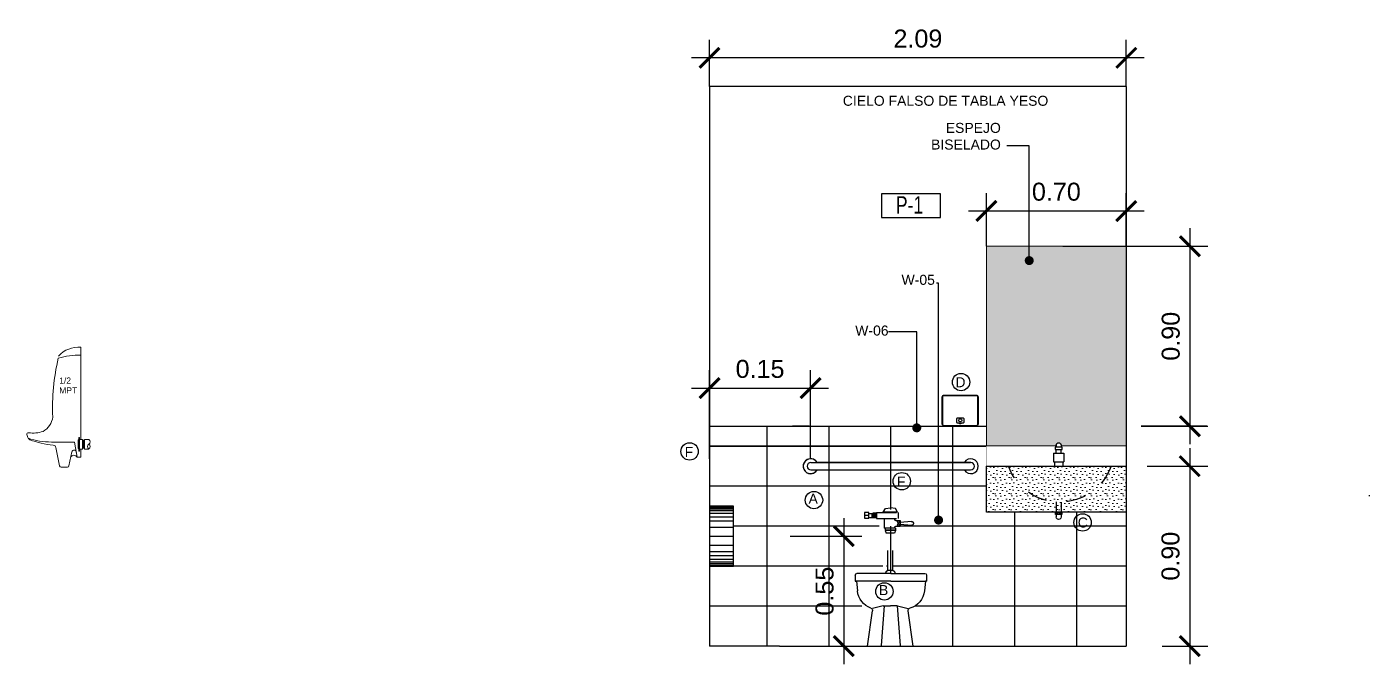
# Model space of a CAD drawing. Header units: metres. Extents: x 5753 to 5902, y 1792 to 1825.
# Drawn here: x 5753.07 to 5759.78, y 1807.42 to 1810.61 of the extents above; entities that cross this region are included whole.
import ezdxf

# ---------------------------------------------------------------- set-up
doc = ezdxf.new("R2010")
doc.units = ezdxf.units.M
doc.header["$LTSCALE"] = 0.02
doc.set_wipeout_variables(frame=1)
doc.linetypes.add('DASHED', pattern=[0.75, 0.5, -0.25])
doc.linetypes.add('HIDDEN', pattern=[0.375, 0.25, -0.125])
for name, color, linetype in [('A-Acabados en Muros', 2, 'Continuous'), ('A-Cotas Constructivas', 2, 'Continuous'), ('A-Muebles Fijos', 9, 'Continuous'), ('A-Muebles-Fijos', 8, 'Continuous'), ('A-Paredes Internas', 5, 'Continuous'), ('DIM', 8, 'Continuous'), ('TEXTOS', 7, 'Continuous')]:
    doc.layers.add(name, color=color, linetype=linetype)
doc.styles.add('Arial', font='arial.ttf', dxfattribs={"height": 0.15})
doc.styles.add('Cotas 25', font='romans.shx', dxfattribs={"width": 1.3, "height": 0.0375})
doc.styles.add('Cotas 50', font='arial.ttf', dxfattribs={"height": 0.09})
doc.styles.add('ROMANS', font='arial.ttf', dxfattribs={"height": 0.1})
doc.styles.add('SWISS', font='swisscl.ttf')
doc.dimstyles.new('COTAS 50', dxfattribs={"dimtxt": 0.09, "dimasz": 0.1, "dimexe": 0.09, "dimexo": 0, "dimgap": 0.05, "dimtad": 1, "dimzin": 1, "dimdsep": 46, "dimtxsty": 'Cotas 50', "dimblk": 'ARCHTICK', "dimcen": 0.1, "dimdle": 0.09, "dimclrd": 9, "dimclre": 9, "dimclrt": 256, "dimaunit": 1, "dimadec": 4, "dimazin": 0, "dimtfac": 1, "dimtmove": 0, "dimatfit": 3, "dimfxl": 0, "dimarcsym": 0})
doc.dimstyles.new('Estilo 25', dxfattribs={"dimtxt": 0.0375, "dimasz": 0.045, "dimexe": 0.0375, "dimexo": 0, "dimgap": 0.01875, "dimtad": 1, "dimzin": 1, "dimdsep": 46, "dimtxsty": 'Cotas 25', "dimblk": 'ARCHTICK', "dimcen": 0.135, "dimdle": 0.0375, "dimclrd": 9, "dimclre": 9, "dimclrt": 7, "dimadec": 0, "dimazin": 0, "dimtfac": 1, "dimtmove": 1, "dimatfit": 1, "dimfxl": 0, "dimarcsym": 0})

# ---------------------------------------------------------------- blocks, each defined once
blk = doc.blocks.new('_ArchTick')
at = {"color": 0, "linetype": 'ByBlock', "const_width": 0.15}
blk.add_lwpolyline([(-0.5, -0.5), (0.5, 0.5)], dxfattribs=at)
blk = doc.blocks.new('*D50')
at = {"layer": 'DIM', "color": 9, "lineweight": -2, "transparency": 16777216}
for p, q in [((5758.8866, 1808.5037), (5758.8866, 1807.4237)), ((5758.6736, 1808.4137), (5758.9766, 1808.4137)), ((5758.749, 1807.5137), (5758.9766, 1807.5137))]:
    blk.add_line(p, q, dxfattribs=at)
at = {"layer": 'DIM', "color": 9, "lineweight": -2, "transparency": 16777216, "xscale": 0.1, "yscale": 0.1, "zscale": 0.1}
for p, rotation in [((5758.8866, 1808.4137), 90), ((5758.8866, 1807.5137), 270)]:
    blk.add_blockref('_ArchTick', p, dxfattribs=dict(at, rotation=rotation))
at = {"layer": 'DIM', "transparency": 16777216, "insert": (5758.7907, 1807.9637), "char_height": 0.09, "attachment_point": 5, "rotation": 90, "style": 'Cotas 50'}
blk.add_mtext('0.90', dxfattribs=at)
blk = doc.blocks.new('*D51')
at = {"layer": 'DIM', "color": 9, "lineweight": -2, "transparency": 16777216}
for p, q in [((5758.8877, 1809.6037), (5758.8877, 1808.5237)), ((5758.2519, 1809.5137), (5758.9777, 1809.5137)), ((5758.6429, 1808.6137), (5758.9777, 1808.6137))]:
    blk.add_line(p, q, dxfattribs=at)
at = {"layer": 'DIM', "color": 9, "lineweight": -2, "transparency": 16777216, "xscale": 0.1, "yscale": 0.1, "zscale": 0.1}
for p, rotation in [((5758.8877, 1809.5137), 90), ((5758.8877, 1808.6137), 270)]:
    blk.add_blockref('_ArchTick', p, dxfattribs=dict(at, rotation=rotation))
at = {"layer": 'DIM', "transparency": 16777216, "insert": (5758.7918, 1809.0637), "char_height": 0.09, "attachment_point": 5, "rotation": 90, "style": 'Cotas 50'}
blk.add_mtext('0.90', dxfattribs=at)
blk = doc.blocks.new('*D52')
at = {"layer": 'DIM', "color": 9, "lineweight": -2, "transparency": 16777216}
for p, q in [((5756.483, 1808.4512), (5756.483, 1808.894)), ((5756.9888, 1808.4509), (5756.9888, 1808.894)), ((5756.393, 1808.804), (5757.0788, 1808.804))]:
    blk.add_line(p, q, dxfattribs=at)
at = {"layer": 'DIM', "color": 9, "lineweight": -2, "transparency": 16777216, "xscale": 0.1, "yscale": 0.1, "zscale": 0.1, "rotation": 180}
blk.add_blockref('_ArchTick', (5756.483, 1808.804), dxfattribs=at)
at = {"layer": 'DIM', "color": 9, "lineweight": -2, "transparency": 16777216, "xscale": 0.1, "yscale": 0.1, "zscale": 0.1}
blk.add_blockref('_ArchTick', (5756.9888, 1808.804), dxfattribs=at)
at = {"layer": 'DIM', "transparency": 16777216, "insert": (5756.7359, 1808.8999), "char_height": 0.09, "attachment_point": 5, "style": 'Cotas 50'}
blk.add_mtext('0.15', dxfattribs=at)
blk = doc.blocks.new('*D53')
at = {"layer": 'DIM', "color": 9, "lineweight": -2, "transparency": 16777216}
for p, q in [((5757.869, 1809.5137), (5757.869, 1809.7803)), ((5758.569, 1809.5137), (5758.569, 1809.7803)), ((5757.779, 1809.6903), (5758.659, 1809.6903))]:
    blk.add_line(p, q, dxfattribs=at)
at = {"layer": 'DIM', "color": 9, "lineweight": -2, "transparency": 16777216, "xscale": 0.1, "yscale": 0.1, "zscale": 0.1, "rotation": 180}
blk.add_blockref('_ArchTick', (5757.869, 1809.6903), dxfattribs=at)
at = {"layer": 'DIM', "color": 9, "lineweight": -2, "transparency": 16777216, "xscale": 0.1, "yscale": 0.1, "zscale": 0.1}
blk.add_blockref('_ArchTick', (5758.569, 1809.6903), dxfattribs=at)
at = {"layer": 'DIM', "transparency": 16777216, "insert": (5758.219, 1809.7863), "char_height": 0.09, "attachment_point": 5, "style": 'Cotas 50'}
blk.add_mtext('0.70', dxfattribs=at)
blk = doc.blocks.new('papel')
at = {"color": 8, "linetype": 'Continuous'}
blk.add_wipeout([(-0.12, 0.3), (-0.12, 0), (0, 0), (0, 0.3)], dxfattribs=at)
at = {"color": 4}
blk.add_lwpolyline([(-0.12, 0.3), (-0.12, 0), (0, 0), (0, 0.3)], close=True, dxfattribs=at)
for points in [[(-0.12, 0.2982), (0, 0.2982)], [(-0.12, 0.2942), (0, 0.2942)], [(-0.12, 0.2871), (0, 0.2871)], [(-0.12, 0.2791), (0, 0.2791)], [(-0.12, 0.2657), (0, 0.2657)], [(-0.12, 0.2467), (0, 0.2467)], [(-0.12, 0.2269), (0, 0.2269)], [(-0.12, 0.1944), (0, 0.1944)], [(-0.12, 0.15), (0, 0.15)], [(-0.12, 0.1056), (0, 0.1056)], [(-0.12, 0.0731), (0, 0.0731)], [(-0.12, 0.0533), (0, 0.0533)], [(-0.12, 0.0343), (0, 0.0343)], [(-0.12, 0.0209), (0, 0.0209)], [(-0.12, 0.0129), (0, 0.0129)], [(-0.12, 0.0058), (0, 0.0058)], [(-0.12, 0.0018), (0, 0.0018)]]:
    blk.add_lwpolyline(points)
blk = doc.blocks.new('ARCO-SERV4-FRO')
at = {"color": 9, "linetype": 'DASHED'}
for p, q in [((-0.0361, 0.6699), (-0.025, 0.689)), ((-0.025, 0.689), (0, 0.6924)), ((0.025, 0.689), (0, 0.6924)), ((0.0361, 0.6699), (0.025, 0.689)), ((-0.1056, 0.6238), (-0.0498, 0.6187)), ((-0.1056, 0.6041), (-0.0498, 0.6092)), ((-0.0283, 0.6279), (-0.0498, 0.6279)), ((-0.0498, 0.6279), (-0.0498, 0.6)), ((0.0694, 0.6684), (-0.0397, 0.6684)), ((-0.0397, 0.6684), (-0.0397, 0.6384)), ((0.0694, 0.6384), (-0.0397, 0.6384)), ((-0.0361, 0.6699), (0.0361, 0.6699)), ((0.0317, 0.6384), (0.0317, 0.5895)), ((0.0694, 0.6684), (0.0694, 0.6384)), ((0.0718, 0.6631), (0.0694, 0.6631)), ((0.0718, 0.6437), (0.0694, 0.6437)), ((0.0718, 0.6602), (0.0718, 0.6656)), ((0.0718, 0.6656), (0.0871, 0.6656)), ((0.0871, 0.6602), (0.0718, 0.6602)), ((0.0718, 0.6514), (0.0718, 0.6568)), ((0.0718, 0.6568), (0.0871, 0.6568)), ((0.0871, 0.6514), (0.0718, 0.6514)), ((0.0718, 0.647), (0.0718, 0.6415)), ((0.0871, 0.647), (0.0718, 0.647)), ((0.0718, 0.6415), (0.0871, 0.6415)), ((0.0871, 0.6656), (0.0871, 0.6602)), ((0.1074, 0.6631), (0.0871, 0.6631)), ((0.0871, 0.6568), (0.0871, 0.6514)), ((0.0871, 0.6415), (0.0871, 0.647)), ((0.1074, 0.6437), (0.0871, 0.6437)), ((0.092, 0.6631), (0.092, 0.6437)), ((0.1074, 0.6404), (0.1074, 0.6681)), ((0.1074, 0.6681), (0.1292, 0.6681)), ((0.1074, 0.6542), (0.1292, 0.6542)), ((0.1292, 0.6404), (0.1074, 0.6404)), ((0.1292, 0.6681), (0.1292, 0.6404)), ((-0.0283, 0.6), (-0.0498, 0.6)), ((-0.0254, 0.5895), (-0.0254, 0.5799)), ((-0.0254, 0.5799), (0.0254, 0.5799)), ((-0.0254, 0.5781), (0.0254, 0.5781)), ((-0.0254, 0.5781), (-0.0204, 0.5657)), ((-0.0251, 0.5895), (0.0317, 0.5895)), ((-0.0204, 0.5657), (0.0204, 0.5657)), ((-0.013, 0.3791), (-0.013, 0.5657)), ((0.013, 0.3791), (0.013, 0.5657)), ((0.0254, 0.5781), (0.0204, 0.5657)), ((0.0254, 0.5895), (0.0254, 0.5799)), ((-0.013, 0.3791), (0.013, 0.3791))]:
    blk.add_line(p, q, dxfattribs=at)
at = {"color": 4, "linetype": 'Continuous', "ltscale": 20}
for p, q in [((-0.1814, 0.3554), (-0.1814, 0.3251)), ((-0.0029, 0.3634), (-0.1734, 0.3634)), ((0.1756, 0.3554), (0.1756, 0.3251)), ((-0.0029, 0.3251), (-0.1814, 0.3251)), ((-0.1814, 0.3251), (-0.1754, 0.3251)), ((-0.1754, 0.3251), (-0.1703, 0.2762)), ((-0.0029, 0.3251), (0.1756, 0.3251)), ((0.1696, 0.3251), (0.1646, 0.2762)), ((0.1756, 0.3251), (0.1696, 0.3251)), ((-0.1144, 0), (-0.0896, 0.1767)), ((-0.0359, 0.201), (-0.0894, 0.1878)), ((-0.0502, 0.0035), (-0.035, 0.2012)), ((-0.0341, 0.2012), (0, 0.2012)), ((0.0341, 0.2012), (0, 0.2012)), ((0.0443, 0.0035), (0.029, 0.2012)), ((0.0359, 0.201), (0.0894, 0.1878)), ((0.1144, 0), (0.0895, 0.1774))]:
    blk.add_line(p, q, dxfattribs=at)
at = {"color": 9, "linetype": 'DASHED', "ltscale": 20}
blk.add_line((-0.0029, 0.3634), (0.1676, 0.3634), dxfattribs=at)
at = {"color": 4, "linetype": 'Continuous'}
blk.add_line((0.1144, 0), (-0.1144, 0), dxfattribs=at)
at = {"color": 9, "linetype": 'DASHED'}
for centre in [(-0.0404, 0.6221), (-0.0404, 0.6058)]:
    blk.add_circle(centre, 0.00545, dxfattribs=at)
for centre, radius, start, end in [((-0.1056, 0.6139), 0.00983, 79.64207, 280.35793), ((-0.0281, 0.6335), 0.00563, 268.35638, 60.79978), ((-0.0281, 0.5944), 0.00563, 299.20022, 91.64362), ((-0.0066, 0.3646), 0.0158, 113.92859, 184.5524), ((0.0066, 0.3646), 0.0158, 355.4476, 66.07141)]:
    blk.add_arc(centre, radius, start, end, dxfattribs=at)
at = {"color": 4, "linetype": 'Continuous', "ltscale": 20}
for centre, radius, start, end in [((-0.1734, 0.3554), 0.008, 90, 180), ((0.1676, 0.3554), 0.008, 0, 90), ((-0.0711, 0.2858), 0.0997, 185.55278, 254.21073), ((0.0626, 0.2868), 0.1025, 289.78901, 354.0549), ((-0.1015, 0.1784), 0.012, 352, 74.21073), ((-0.0341, 0.1937), 0.0075, 90, 103.81054), ((-0.0341, 0.1937), 0.0075, 90, 103.81054), ((0.0341, 0.1937), 0.0075, 76.18946, 90), ((0.0341, 0.1937), 0.0075, 76.18946, 90), ((0.1014, 0.179), 0.012, 109.78901, 188)]:
    blk.add_arc(centre, radius, start, end, dxfattribs=at)
blk = doc.blocks.new('FHG')
blk.add_wipeout([(0.1292, 0.6681), (0.1292, 0.6404), (0.1074, 0.6404), (0.1074, 0.6437), (0.0871, 0.6437), (0.0871, 0.6415), (0.0718, 0.6415), (0.0718, 0.6437), (0.0694, 0.6437), (0.0694, 0.6384), (0.0317, 0.6384), (0.0317, 0.5895), (0.0254, 0.5895), (0.0254, 0.5781), (0.0204, 0.5657), (0.013, 0.5657), (0.013, 0.3791), (0.0163, 0.3771), (0.0202, 0.3727), (0.0214, 0.37), (0.0224, 0.3646), (0.0224, 0.3634), (0.1676, 0.3634), (0.1702, 0.363), (0.1733, 0.361), (0.1756, 0.3554), (0.1756, 0.3511), (0.1756, 0.3251), (0.1696, 0.3251), (0.1633, 0.2674), (0.1597, 0.2539), (0.1541, 0.2405), (0.1433, 0.2236), (0.1295, 0.2091), (0.1191, 0.2013), (0.1055, 0.1937), (0.0969, 0.1902), (0.0942, 0.1886), (0.0911, 0.1852), (0.0894, 0.179), (0.0901, 0.1731), (0.1144, 0), (-0.1144, 0), (-0.0895, 0.1784), (-0.0899, 0.1814), (-0.0914, 0.1849), (-0.0928, 0.1866), (-0.0953, 0.1886), (-0.0982, 0.1899), (-0.1089, 0.1936), (-0.125, 0.2019), (-0.1354, 0.2097), (-0.1498, 0.2247), (-0.1593, 0.2393), (-0.1648, 0.2518), (-0.1694, 0.2691), (-0.1711, 0.2836), (-0.1739, 0.3106), (-0.1754, 0.3251), (-0.1814, 0.3251), (-0.1814, 0.3554), (-0.179, 0.361), (-0.1734, 0.3634), (-0.1692, 0.3634), (-0.0223, 0.3634), (-0.0216, 0.3695), (-0.0202, 0.3727), (-0.013, 0.3791), (-0.013, 0.5657), (-0.0204, 0.5657), (-0.0254, 0.5781), (-0.0251, 0.5895), (-0.0233, 0.5915), (-0.0225, 0.5944), (-0.0236, 0.5977), (-0.0266, 0.5998), (-0.0281, 0.6), (-0.0498, 0.6), (-0.0498, 0.6092), (-0.1056, 0.6041), (-0.109, 0.6047), (-0.1129, 0.6074), (-0.1153, 0.6124), (-0.115, 0.6168), (-0.1133, 0.6201), (-0.1104, 0.6225), (-0.1056, 0.6238), (-0.0498, 0.6187), (-0.0498, 0.6279), (-0.0283, 0.6279), (-0.0248, 0.6289), (-0.0227, 0.632), (-0.0228, 0.6352), (-0.0254, 0.6384), (-0.0397, 0.6384), (-0.0397, 0.6684), (-0.0361, 0.6684), (-0.0361, 0.6699), (-0.025, 0.689), (0, 0.6924), (0.025, 0.689), (0.0361, 0.6699), (0.0361, 0.6684), (0.0694, 0.6684), (0.0694, 0.6631), (0.0718, 0.6629), (0.0718, 0.6656), (0.0871, 0.6656), (0.0871, 0.6631), (0.1074, 0.6631), (0.1074, 0.6681)])
at = {"color": 4}
blk.add_blockref('ARCO-SERV4-FRO', (0, 0), dxfattribs=at)
blk = doc.blocks.new('LAVABO LC 2013 ENERO')
at = {"color": 1}
for p, q in [((-0.0154, 0.1049), (-0.0154, 0.0952)), ((-0.0154, 0.0649), (-0.0154, 0.0828)), ((0.0096, 0.1049), (0.0096, 0.0952)), ((0.0096, 0.0649), (0.0096, 0.0828)), ((0.0224, 0.0649), (-0.0282, 0.0649)), ((-0.0282, 0.0649), (-0.0282, 0.0225)), ((0.0224, 0.0225), (-0.0282, 0.0225)), ((-0.0233, 0.0225), (-0.0233, 0)), ((0.0178, 0.0225), (0.0178, 0)), ((0.0224, 0.0649), (0.0224, 0.0225)), ((-0.0154, -0.179), (-0.0154, -0.2313)), ((0.0096, -0.1785), (0.0096, -0.2313)), ((-0.0185, -0.2313), (-0.0185, -0.2407)), ((-0.0185, -0.2313), (0.0127, -0.2313)), ((-0.0185, -0.2407), (0.0127, -0.2407)), ((0.0127, -0.2313), (0.0127, -0.2407))]:
    blk.add_line(p, q, dxfattribs=at)
at = {"color": 8}
for p, q in [((-0.0181, -0.2407), (-0.0181, -0.2313)), ((-0.0169, -0.2407), (-0.0169, -0.2313)), ((-0.0151, -0.2407), (-0.0151, -0.2313)), ((-0.0126, -0.2407), (-0.0126, -0.2313)), ((-0.0097, -0.2407), (-0.0097, -0.2313)), ((-0.0064, -0.2407), (-0.0064, -0.2313)), ((0.0006, -0.2407), (0.0006, -0.2313)), ((0.0039, -0.2407), (0.0039, -0.2313)), ((0.0068, -0.2407), (0.0068, -0.2313)), ((0.0093, -0.2407), (0.0093, -0.2313)), ((0.0111, -0.2407), (0.0111, -0.2313)), ((0.0123, -0.2407), (0.0123, -0.2313))]:
    blk.add_line(p, q, dxfattribs=at)
at = {"color": 1}
blk.add_lwpolyline([(0.0146, 0.0952), (0.0146, 0.0828), (-0.0204, 0.0828), (-0.0204, 0.0952)], close=True, dxfattribs=at)
for points in [[(-0.0154, -0.2407), (-0.0154, -0.2533)], [(0.0096, -0.2407), (0.0096, -0.2533)]]:
    blk.add_lwpolyline(points, dxfattribs=at)
for centre, start, end in [((-0.0029, 0.1049), 0, 180), ((-0.0029, -0.2544), 175.37961, 4.62039)]:
    blk.add_arc(centre, 0.0125, start, end, dxfattribs=at)
at = {"color": 8, "linetype": 'HIDDEN', "ltscale": 0.01}
blk.add_arc((-0.0087, 0.0952), 0.2743, 200.30598, 339.69402, dxfattribs=at)
blk = doc.blocks.new('JABONERA BK1-MAYO')
at = {"color": 4}
blk.add_wipeout([(-0.08, 0.156), (-0.0852, 0.1545), (-0.0889, 0.1506), (-0.09, 0.146), (-0.09, 0.1393), (-0.09, 0.01), (-0.0871, 0.0029), (-0.08, 0), (0.08, 0), (0.0871, 0.0029), (0.0896, 0.0071), (0.09, 0.01), (0.09, 0.146), (0.0894, 0.1494), (0.0881, 0.1519), (0.0871, 0.1531), (0.0833, 0.1554), (0.0809, 0.156), (0.0352, 0.156)], dxfattribs=at)
blk.add_lwpolyline([(-0.08, 0.156), (0.08, 0.156, -0.414214), (0.09, 0.146), (0.09, 0.01, -0.414214), (0.08, 0), (-0.08, 0, -0.414214), (-0.09, 0.01), (-0.09, 0.146, -0.414214)], format="xyb", close=True, dxfattribs=at)
at = {"color": 9}
for points in [[(-0.08, 0.1535), (0.08, 0.1535, -0.414214), (0.0875, 0.146), (0.0875, 0.01, -0.414214), (0.08, 0.0025), (-0.08, 0.0025, -0.414214), (-0.0875, 0.01), (-0.0875, 0.146, -0.414214)], [(-0.0123, 0.0422), (0.0138, 0.0422, -0.414214), (0.0188, 0.0372), (0.0188, 0.0202, -0.414214), (0.0138, 0.0152), (-0.0123, 0.0152, -0.414214), (-0.0173, 0.0202), (-0.0173, 0.0372, -0.414214)]]:
    blk.add_lwpolyline(points, format="xyb", close=True, dxfattribs=at)
blk.add_lwpolyline([(-0.0031, 0.0152), (0.0035, 0.0152), (0.0035, 0.0115), (-0.0031, 0.0115)], close=True, dxfattribs=at)
blk.add_circle((0.0004, 0.0292), 0.0077, dxfattribs=at)
blk = doc.blocks.new('*D54')
at = {"layer": 'DIM', "color": 9, "lineweight": -2, "transparency": 16777216}
for p, q in [((5757.1551, 1808.1537), (5757.1551, 1807.4237)), ((5756.8862, 1808.0637), (5757.2451, 1808.0637)), ((5756.8862, 1807.5137), (5757.2451, 1807.5137))]:
    blk.add_line(p, q, dxfattribs=at)
at = {"layer": 'DIM', "color": 9, "lineweight": -2, "transparency": 16777216, "xscale": 0.1, "yscale": 0.1, "zscale": 0.1}
for p, rotation in [((5757.1551, 1808.0637), 90), ((5757.1551, 1807.5137), 270)]:
    blk.add_blockref('_ArchTick', p, dxfattribs=dict(at, rotation=rotation))
at = {"layer": 'DIM', "transparency": 16777216, "insert": (5757.0591, 1807.7887), "char_height": 0.09, "attachment_point": 5, "rotation": 90, "style": 'Cotas 50'}
blk.add_mtext('0.55', dxfattribs=at)
blk = doc.blocks.new('*D55')
at = {"layer": 'DIM', "color": 9, "lineweight": -2, "transparency": 16777216}
for p, q in [((5756.483, 1810.3137), (5756.483, 1810.5463)), ((5758.569, 1810.3137), (5758.569, 1810.5463)), ((5758.659, 1810.4563), (5756.393, 1810.4563))]:
    blk.add_line(p, q, dxfattribs=at)
at = {"layer": 'DIM', "color": 9, "lineweight": -2, "transparency": 16777216, "xscale": 0.1, "yscale": 0.1, "zscale": 0.1, "rotation": 180}
blk.add_blockref('_ArchTick', (5756.483, 1810.4563), dxfattribs=at)
at = {"layer": 'DIM', "color": 9, "lineweight": -2, "transparency": 16777216, "xscale": 0.1, "yscale": 0.1, "zscale": 0.1}
blk.add_blockref('_ArchTick', (5758.569, 1810.4563), dxfattribs=at)
at = {"layer": 'DIM', "transparency": 16777216, "insert": (5757.526, 1810.5523), "char_height": 0.09, "attachment_point": 5, "style": 'Cotas 50'}
blk.add_mtext('2.09', dxfattribs=at)

msp = doc.modelspace()

# ---------------------------------------------------------------- hatches: boundary and pattern name
at = {"linetype": 'Continuous'}
h = msp.add_hatch(color=140, dxfattribs=at)
h.dxf.hatch_style = 1
h.paths.add_polyline_path([(5758.569, 1809.5137), (5757.869, 1809.5137), (5757.869, 1808.5137), (5758.569, 1808.5137)])

# ---------------------------------------------------------------- linework, layer by layer
at = {"color": 2}
for p, q in [((5756.9898, 1808.4324), (5757.7898, 1808.4324)), ((5756.9898, 1808.3949), (5757.7898, 1808.3949))]:
    msp.add_line(p, q, dxfattribs=at)
at = {"lineweight": 9}
msp.add_lwpolyline([(5758.569, 1809.5137), (5757.869, 1809.5137), (5757.869, 1808.5137), (5758.569, 1808.5137)], close=True, dxfattribs=at)
at = {"color": 2}
for centre, radius, start, end in [((5756.9888, 1808.4137), 0.0372, 30.30631, 329.75941), ((5756.9898, 1808.4137), 0.0187, 90, 270), ((5757.7909, 1808.4137), 0.0372, 210.24059, 149.69369), ((5757.7898, 1808.4137), 0.0187, 270, 90)]:
    msp.add_arc(centre, radius, start, end, dxfattribs=at)
at = {"layer": 'A-Acabados en Muros', "color": 2}
for points in [[(5756.771, 1807.5112), (5756.771, 1808.6137)], [(5757.081, 1807.5137), (5757.081, 1808.6162)], [(5756.483, 1808.5137), (5758.569, 1808.5137)], [(5758.569, 1808.5137), (5756.483, 1808.5137)], [(5758.319, 1808.5137), (5758.319, 1808.4324)], [(5758.569, 1808.3137), (5756.483, 1808.3137)], [(5758.569, 1808.1137), (5757.368, 1808.1137)], [(5758.569, 1807.9137), (5757.368, 1807.9137)], [(5757.2461, 1807.7137), (5756.483, 1807.7137)], [(5757.4028, 1807.7137), (5757.3232, 1807.7137)], [(5758.569, 1807.7137), (5757.4842, 1807.7137)]]:
    msp.add_lwpolyline(points, dxfattribs=at)
at = {"layer": 'A-Acabados en Muros', "color": 8}
for points in [[(5757.919, 1808.5137), (5757.919, 1808.433)], [(5757.919, 1808.5137), (5757.919, 1808.3399)], [(5758.269, 1808.5137), (5758.269, 1808.3742)], [(5758.519, 1808.2692), (5758.519, 1808.2637)], [(5759.7846, 1808.2692), (5759.7846, 1808.2637)]]:
    msp.add_lwpolyline(points, dxfattribs=at)
at = {"layer": 'A-Acabados en Muros', "color": 4}
for centre in [(5756.3832, 1808.4875), (5757.4454, 1808.3387), (5757.0058, 1808.2442)]:
    msp.add_circle(centre, 0.0435, dxfattribs=at)
at = {"layer": 'A-Cotas Constructivas', "color": 7, "linetype": 'Continuous'}
msp.add_lwpolyline([(5757.6393, 1809.6583), (5757.6393, 1809.7769), (5757.3445, 1809.7769), (5757.3445, 1809.6583)], close=True, dxfattribs=at)
at = {"layer": 'A-Muebles-Fijos', "color": 2, "linetype": 'Continuous', "extrusion": (0, 0, -1)}
for p, q in [((5756.956, 1808.4316), (5756.9522, 1808.4209)), ((5756.9627, 1808.4404), (5756.956, 1808.4316)), ((5756.9714, 1808.4468), (5756.9627, 1808.4404)), ((5756.9842, 1808.4506), (5756.9714, 1808.4468)), ((5756.9944, 1808.45), (5756.9842, 1808.4506)), ((5757.0025, 1808.4484), (5756.9944, 1808.45)), ((5757.0145, 1808.4408), (5757.0025, 1808.4484)), ((5757.0209, 1808.4324), (5757.0145, 1808.4408)), ((5757.791, 1808.4324), (5757.0209, 1808.4324)), ((5756.9522, 1808.4209), (5756.9518, 1808.4093)), ((5756.9518, 1808.4093), (5756.9551, 1808.3982)), ((5756.9551, 1808.3982), (5756.9612, 1808.3881)), ((5756.9612, 1808.3881), (5756.9705, 1808.3812)), ((5756.9705, 1808.3812), (5756.9766, 1808.3785)), ((5756.9766, 1808.3785), (5756.9871, 1808.3761)), ((5756.9871, 1808.3761), (5756.9967, 1808.3774)), ((5756.9967, 1808.3774), (5757.0085, 1808.3816)), ((5757.0085, 1808.3816), (5757.015, 1808.3872)), ((5757.015, 1808.3872), (5757.0195, 1808.3924)), ((5757.0195, 1808.3924), (5757.0206, 1808.3948)), ((5757.0206, 1808.3948), (5757.7588, 1808.3948))]:
    msp.add_line(p, q, dxfattribs=at)
at = {"layer": 'A-Paredes Internas', "color": 5, "linetype": 'Continuous'}
for points in [[(5758.569, 1810.3137), (5756.833, 1810.3137)], [(5756.833, 1807.5137), (5756.483, 1807.5137)], [(5756.833, 1807.5137), (5758.569, 1807.5137)]]:
    msp.add_lwpolyline(points, dxfattribs=at)
at = {"layer": 'A-Paredes Internas', "color": 1, "linetype": 'Continuous'}
for points in [[(5756.483, 1808.6137), (5757.869, 1808.6137)], [(5756.9818, 1808.6137), (5756.8976, 1808.6137)], [(5757.7378, 1808.6137), (5757.7787, 1808.6137)], [(5758.9729, 1808.6137), (5758.6429, 1808.6137)]]:
    msp.add_lwpolyline(points, dxfattribs=at)
at = {"layer": 'TEXTOS', "lineweight": 0}
for p, q in [((5753.3364, 1808.5473), (5753.3364, 1809.0087)), ((5753.066, 1808.5719), (5753.0706, 1808.5578)), ((5753.1887, 1808.5344), (5753.3042, 1808.5344)), ((5753.23, 1808.415), (5753.2117, 1808.5068)), ((5753.3042, 1808.5344), (5753.3174, 1808.4591)), ((5753.323, 1808.5454), (5753.3268, 1808.5454)), ((5753.323, 1808.5017), (5753.323, 1808.5454)), ((5753.3268, 1808.5017), (5753.323, 1808.5017)), ((5753.33, 1808.5575), (5753.3268, 1808.5575)), ((5753.3268, 1808.5575), (5753.3268, 1808.4896)), ((5753.3268, 1808.5454), (5753.3268, 1808.5017)), ((5753.33, 1808.4896), (5753.33, 1808.5575)), ((5753.3446, 1808.5473), (5753.33, 1808.5473)), ((5753.33, 1808.5473), (5753.33, 1808.4998)), ((5753.33, 1808.4998), (5753.3446, 1808.4998)), ((5753.3364, 1808.4591), (5753.3364, 1808.4998)), ((5753.3446, 1808.4998), (5753.3446, 1808.5473)), ((5753.3543, 1808.5438), (5753.3446, 1808.5438)), ((5753.3446, 1808.5438), (5753.3446, 1808.5033)), ((5753.3446, 1808.5033), (5753.3543, 1808.5033)), ((5753.3458, 1808.5033), (5753.3458, 1808.5438)), ((5753.347, 1808.5033), (5753.347, 1808.5438)), ((5753.3483, 1808.5033), (5753.3483, 1808.5438)), ((5753.3495, 1808.5033), (5753.3495, 1808.5438)), ((5753.3507, 1808.5033), (5753.3507, 1808.5438)), ((5753.3519, 1808.5033), (5753.3519, 1808.5438)), ((5753.3532, 1808.5033), (5753.3532, 1808.5438)), ((5753.3759, 1808.5473), (5753.3543, 1808.5473)), ((5753.3543, 1808.5473), (5753.3543, 1808.4998)), ((5753.3543, 1808.5033), (5753.3543, 1808.5438)), ((5753.3543, 1808.4998), (5753.3759, 1808.4998)), ((5753.2766, 1808.415), (5753.2907, 1808.4858)), ((5753.3364, 1808.4591), (5753.3174, 1808.4591)), ((5753.3268, 1808.4896), (5753.33, 1808.4896)), ((5753.2374, 1808.4089), (5753.2691, 1808.4089))]:
    msp.add_line(p, q, dxfattribs=at)
for centre, radius, start, end in [((5753.3204, 1808.6565), 0.3127, 87.05653, 108.12028), ((5753.3246, 1808.8751), 0.1341, 84.94457, 138.13271), ((5754.2554, 1808.7095), 1.0608, 166.69019, 182.68759), ((5753.0963, 1808.6745), 0.1006, 300.28371, 351.59112), ((5753.0735, 1808.5733), 0.00762, 82.11578, 190.74661), ((5753.0962, 1808.7416), 0.1622, 262.31877, 288.2449), ((5753.0856, 1808.5606), 0.0152, 190.74661, 249.12247), ((5753.1944, 1808.9267), 0.3924, 251.81186, 269.1678), ((5753.2387, 1808.9621), 0.4449, 249.12247, 264.77224), ((5753.1968, 1808.5038), 0.0152, 11.2447, 84.77224), ((5753.3018, 1808.4833), 0.0114, 357.71138, 167.47342), ((5753.3835, 1808.5117), 0.0141, 122.6631, 237.3369), ((5753.3683, 1808.5354), 0.0141, 302.6631, 57.3369), ((5753.3683, 1808.5117), 0.0141, 302.6631, 57.3369), ((5753.3014, 1808.45), 0.0184, 29.60602, 151.01908), ((5753.2374, 1808.4165), 0.00762, 191.2447, 270), ((5753.2691, 1808.4165), 0.00762, 270, 348.7553)]:
    msp.add_arc(centre, radius, start, end, dxfattribs=at)

# ---------------------------------------------------------------- block references
at = {"layer": 'A-Muebles Fijos', "color": 4}
msp.add_blockref('papel', (5756.603, 1807.9137), dxfattribs=at)

# ---------------------------------------------------------------- texts
at = {"layer": 'A-Cotas Constructivas', "color": 7, "linetype": 'Continuous', "style": 'SWISS'}
msp.add_text('P-1', height=0.08649, rotation=359.99972, dxfattribs=at).set_placement((5757.4151, 1809.6777))
at = {"layer": 'A-Cotas Constructivas', "color": 7, "linetype": 'Continuous', "char_height": 0.05, "style": 'Arial'}
for s, insert, attachment_point in [('CIELO FALSO DE TABLA YESO', (5758.1786, 1810.2666), 3), ('ESPEJO\\PBISELADO', (5757.9411, 1809.997), 9), ('W-05', (5757.6109, 1809.3203), 9), ('W-06', (5757.3791, 1809.0666), 9), ('D', (5757.7389, 1808.8336), 5), ('F', (5756.38, 1808.4852), 5), ('F', (5757.4422, 1808.3364), 5), ('A', (5757.0019, 1808.2512), 5)]:
    msp.add_mtext(s, dxfattribs=dict(at, insert=insert, attachment_point=attachment_point))
at = {"layer": 'TEXTOS', "lineweight": 0, "style": 'ROMANS'}
for s, p in [('1/2', (5753.2279, 1808.8269)), ('MPT', (5753.2279, 1808.7775))]:
    msp.add_text(s, height=0.03049, dxfattribs=at).set_placement(p)

# ---------------------------------------------------------------- dimensions: what is measured, and where the dimension line sits
at = {"layer": 'DIM'}
for base, p1, p2, angle, picture, middle in [((5756.483, 1810.4563), (5758.569, 1810.3137), (5756.483, 1810.3137), 180, '*D55', (5757.526, 1810.5523)), ((5758.569, 1809.6903), (5757.869, 1809.5137), (5758.569, 1809.5137), 0, '*D53', (5758.219, 1809.7863)), ((5758.8877, 1808.6137), (5758.2519, 1809.5137), (5758.6429, 1808.6137), 90, '*D51', (5758.7918, 1809.0637)), ((5758.8866, 1807.5137), (5758.6736, 1808.4137), (5758.749, 1807.5137), 90, '*D50', (5758.7907, 1807.9637))]:
    dim = msp.add_linear_dim(base=base, p1=p1, p2=p2, angle=angle, dimstyle='COTAS 50', dxfattribs=at)
    dim.commit()
    dim.dimension.update_dxf_attribs({"geometry": picture, "text_midpoint": middle})
dim = msp.add_linear_dim(base=(5756.9888, 1808.804), p1=(5756.483, 1808.4512), p2=(5756.9888, 1808.4509), angle=0, text='0.15', dimstyle='COTAS 50', dxfattribs=at)
dim.commit()
dim.dimension.update_dxf_attribs({"geometry": '*D52', "text_midpoint": (5756.7359, 1808.8999)})

# ---------------------------------------------------------------- leaders
at = {"layer": 'A-Cotas Constructivas', "color": 1, "linetype": 'Continuous', "annotation_type": 0, "has_hookline": 1, "hookline_direction": 1, "text_width": 0.3411}
msp.add_leader([(5758.0832, 1809.4423), (5758.0832, 1810.0158), (5757.9708, 1810.0158)], dimstyle='Estilo 25', override={"dimtad": 0, "dimldrblk": 'Dot'}, dxfattribs=at)
at = {"layer": 'A-Cotas Constructivas', "color": 1, "linetype": 'Continuous'}
msp.add_leader([(5757.5203, 1808.6056), (5757.5203, 1809.0854), (5757.3786, 1809.0854)], dimstyle='Estilo 25', override={"dimgap": 0.01875, "dimtad": 0, "dimldrblk": 'Dot'}, dxfattribs=at)

# ---------------------------------------------------------------- next in the draw order: linework, layer by layer
at = {"layer": 'A-Acabados en Muros', "color": 2}
for points in [[(5757.3313, 1808.1137), (5756.603, 1808.1137)], [(5757.35, 1807.9137), (5756.603, 1807.9137)]]:
    msp.add_lwpolyline(points, dxfattribs=at)
at = {"layer": 'A-Paredes Internas', "color": 5, "linetype": 'Continuous'}
msp.add_lwpolyline([(5756.833, 1810.3137), (5756.483, 1810.3137), (5756.483, 1807.5137)], dxfattribs=at)

# ---------------------------------------------------------------- next in the draw order: block references
at = {"layer": 'A-Muebles Fijos'}
msp.add_blockref('JABONERA BK1-MAYO', (5757.7375, 1808.6137), dxfattribs=at)

# ---------------------------------------------------------------- next in the draw order: wipeouts: each hides what was drawn before it
msp.add_wipeout([(5757.869, 1808.5137), (5757.869, 1808.2637), (5758.569, 1808.2637), (5758.569, 1808.5137)])

# ---------------------------------------------------------------- next in the draw order: linework, layer by layer
at = {"linetype": 'Continuous'}
msp.add_lwpolyline([(5758.569, 1808.5137), (5757.869, 1808.5137), (5757.869, 1808.4137), (5758.569, 1808.4137), (5758.569, 1808.5137), (5758.569, 1808.5137)], dxfattribs=at)
at = {"layer": 'A-Acabados en Muros', "color": 2}
msp.add_lwpolyline([(5757.701, 1807.5137), (5757.701, 1808.6162)], dxfattribs=at)
at = {"layer": 'A-Acabados en Muros', "color": 4}
msp.add_circle((5757.7418, 1808.8345), 0.0435, dxfattribs=at)

# ---------------------------------------------------------------- next in the draw order: block references
at = {"xscale": -1}
msp.add_blockref('FHG', (5757.388, 1807.5137), dxfattribs=at)

# ---------------------------------------------------------------- next in the draw order: leaders
at = {"layer": 'A-Cotas Constructivas', "color": 1, "linetype": 'Continuous'}
msp.add_leader([(5757.6294, 1808.1442), (5757.6294, 1809.3287), (5757.6197, 1809.3287)], dimstyle='Estilo 25', override={"dimgap": 0.01875, "dimtad": 0, "dimldrblk": 'Dot'}, dxfattribs=at)

# ---------------------------------------------------------------- next in the draw order: linework, layer by layer
at = {"layer": 'A-Acabados en Muros', "color": 2}
for points in [[(5757.391, 1808.1975), (5757.391, 1808.6162)], [(5757.391, 1807.8771), (5757.391, 1808.1137)]]:
    msp.add_lwpolyline(points, dxfattribs=at)
at = {"layer": 'A-Acabados en Muros', "color": 4}
msp.add_circle((5757.3582, 1807.7873), 0.0435, dxfattribs=at)

# ---------------------------------------------------------------- next in the draw order: texts
at = {"layer": 'A-Cotas Constructivas', "color": 7, "linetype": 'Continuous', "insert": (5757.3543, 1807.7942), "char_height": 0.05, "attachment_point": 5, "style": 'Arial'}
msp.add_mtext('B', dxfattribs=at)

# ---------------------------------------------------------------- next in the draw order: dimensions: what is measured, and where the dimension line sits
at = {"layer": 'DIM'}
dim = msp.add_linear_dim(base=(5757.1551, 1807.5137), p1=(5756.8862, 1808.0637), p2=(5756.8862, 1807.5137), angle=90, dimstyle='COTAS 50', dxfattribs=at)
dim.commit()
dim.dimension.update_dxf_attribs({"geometry": '*D54', "text_midpoint": (5757.0591, 1807.7887)})

# ---------------------------------------------------------------- next in the draw order: wipeouts: each hides what was drawn before it
msp.add_wipeout([(5758.569, 1808.5137), (5758.569, 1808.1837), (5758.3592, 1808.1837), (5758.3349, 1808.1837), (5758.315, 1808.1837), (5758.3017, 1808.1837), (5758.2841, 1808.1837), (5758.2637, 1808.1837), (5758.2426, 1808.1837), (5758.2426, 1808.1824), (5758.246, 1808.1824), (5758.246, 1808.173), (5758.2429, 1808.173), (5758.2429, 1808.1604), (5758.2415, 1808.1535), (5758.2378, 1808.1493), (5758.2342, 1808.1474), (5758.2304, 1808.1468), (5758.225, 1808.1481), (5758.2213, 1808.1508), (5758.2192, 1808.1539), (5758.2179, 1808.1593), (5758.2179, 1808.1604), (5758.2182, 1808.173), (5758.2148, 1808.173), (5758.2148, 1808.1824), (5758.2179, 1808.1824), (5758.2179, 1808.1837), (5758.1975, 1808.1837), (5758.1695, 1808.1837), (5758.1512, 1808.1837), (5758.1304, 1808.1837), (5758.1133, 1808.1837), (5757.869, 1808.1837), (5757.869, 1808.5137), (5758.2179, 1808.5137), (5758.2179, 1808.5185), (5758.2193, 1808.5242), (5758.2206, 1808.5263), (5758.2238, 1808.5291), (5758.2304, 1808.531), (5758.2364, 1808.5295), (5758.2402, 1808.5263), (5758.2418, 1808.5236), (5758.2429, 1808.5185), (5758.2429, 1808.5137)])

# ---------------------------------------------------------------- next in the draw order: hatches: boundary and pattern name
at = {"lineweight": 0}
h = msp.add_hatch(dxfattribs=at)
h.set_pattern_fill('GENERAL_STIPPLE', color=20, scale=0.08, pattern_type=2)
h.set_pattern_definition([(0, (5759.8322, 1808.5153), (0, 0.08), [0, -0.08]), (0, (5759.8578, 1808.5169), (0, 0.08), [0, -0.08]), (0, (5759.8434, 1808.5345), (0, 0.08), [0, -0.08]), (0, (5759.861, 1808.5473), (0, 0.08), [0, -0.08]), (0, (5759.8402, 1808.5521), (0, 0.08), [0, -0.08]), (0, (5759.8466, 1808.5713), (0, 0.08), [0, -0.08]), (0, (5759.8354, 1808.5857), (0, 0.08), [0, -0.08]), (0, (5759.861, 1808.5841), (0, 0.08), [0, -0.08]), (0, (5759.8802, 1808.5873), (0, 0.08), [0, -0.08]), (0, (5759.8898, 1808.5681), (0, 0.08), [0, -0.08]), (0, (5759.9058, 1808.5665), (0, 0.08), [0, -0.08]), (0, (5759.9058, 1808.5377), (0, 0.08), [0, -0.08]), (0, (5759.8914, 1808.5281), (0, 0.08), [0, -0.08]), (0, (5759.869, 1808.5329), (0, 0.08), [0, -0.08]), (0, (5759.8834, 1808.5473), (0, 0.08), [0, -0.08]), (0, (5759.869, 1808.5617), (0, 0.08), [0, -0.08]), (0, (5759.9026, 1808.5169), (0, 0.08), [0, -0.08])])
h.paths.add_polyline_path([(5758.569, 1808.4137), (5757.869, 1808.4137), (5757.869, 1808.1837), (5758.569, 1808.1837)])

# ---------------------------------------------------------------- next in the draw order: linework, layer by layer
at = {"linetype": 'Continuous'}
msp.add_lwpolyline([(5757.869, 1808.4137), (5758.569, 1808.4137), (5758.569, 1808.1837), (5757.869, 1808.1837)], close=True, dxfattribs=at)
at = {"layer": 'A-Acabados en Muros', "color": 2}
for points in [[(5758.011, 1807.5137), (5758.011, 1808.1837)], [(5758.321, 1807.5137), (5758.321, 1808.1837)]]:
    msp.add_lwpolyline(points, dxfattribs=at)
at = {"layer": 'A-Acabados en Muros', "color": 4}
msp.add_circle((5758.3503, 1808.1323), 0.0435, dxfattribs=at)
at = {"layer": 'A-Cotas Constructivas', "color": 1, "linetype": 'Continuous'}
msp.add_lwpolyline([(5758.569, 1810.3137), (5758.569, 1807.5137)], dxfattribs=at)

# ---------------------------------------------------------------- next in the draw order: block references
at = {"xscale": -1}
msp.add_blockref('LAVABO LC 2013 ENERO', (5758.2275, 1808.4137), dxfattribs=at)

# ---------------------------------------------------------------- next in the draw order: texts
at = {"layer": 'A-Cotas Constructivas', "color": 7, "linetype": 'Continuous', "insert": (5758.3513, 1808.1318), "char_height": 0.05, "attachment_point": 5, "style": 'Arial'}
msp.add_mtext('C', dxfattribs=at)

doc.saveas('drawing.dxf')
